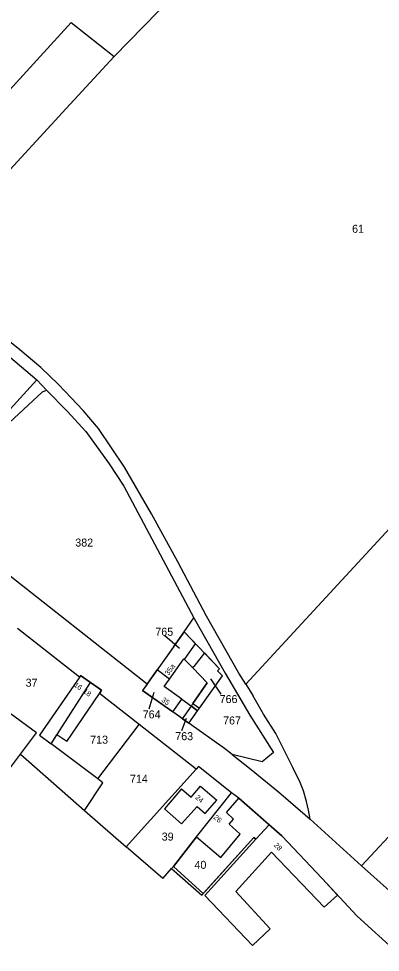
# Model space of a CAD drawing. Extents: x 191922 to 199923, y 328959 to 333350.
# Drawn here: x 193025.4 to 193147.3, y 331727.1 to 332042 of the extents above; entities that cross this region are included whole.
import ezdxf

# ---------------------------------------------------------------- set-up
doc = ezdxf.new("R2010")
doc.units = 0
for name, color, linetype in [('bouwvlak', 7, 'Continuous'), ('enkelbestemming', 7, 'Continuous'), ('Level 6', 7, 'Continuous'), ('maatvoering - maximum aantal wooneenheden', 7, 'Continuous'), ('recreatiewoning', 7, 'Continuous')]:
    doc.layers.add(name, color=color, linetype=linetype)

msp = doc.modelspace()

# ---------------------------------------------------------------- linework, layer by layer
at = {"layer": 'bouwvlak'}
for p, q in [((193074.61, 331833.94), (193079.62, 331829.67)), ((193093.6, 331814.21), (193090.21, 331819.34)), ((193069.33, 331809.28), (193071.05, 331814.85)), ((193080.42, 331801.91), (193081.93, 331806.15))]:
    msp.add_line(p, q, dxfattribs=at)
at = {"layer": 'Level 6'}
for p, q in [((193025.79, 331930.29), (193019.98, 331935.01)), ((193032.89, 331924.39), (193025.79, 331930.29)), ((193038.68, 331918.78), (193032.89, 331924.39)), ((193020.28, 331907.86), (193031.49, 331920.17)), ((193031.49, 331920.17), (193034.94, 331916.58)), ((193041.12, 331916.27), (193038.68, 331918.78)), ((193101.93, 331817.62), (193194.02, 331917.38)), ((193033.31, 331916.02), (193020.76, 331904.35)), ((193034.1, 331916.4), (193033.31, 331916.02)), ((193034.94, 331916.58), (193034.1, 331916.4)), ((193047.17, 331909.82), (193041.12, 331916.27)), ((193052.27, 331903.78), (193047.17, 331909.82)), ((193061.1, 331890.8), (193052.27, 331903.78)), ((193070.21, 331874.99), (193061.1, 331890.8)), ((193068.74, 331817.61), (192993.07, 331877.18)), ((193079.03, 331858.82), (193070.21, 331874.99)), ((193088.74, 331840.52), (193079.03, 331858.82)), ((193081.16, 331835.26), (193084.43, 331839.92)), ((193084.43, 331839.92), (193084.55, 331839.69)), ((193084.55, 331839.69), (193095.05, 331821.22)), ((193099.56, 331821.24), (193088.74, 331840.52)), ((193045.88, 331819.88), (193025.04, 331836.3)), ((193077.65, 331830.26), (193081.16, 331835.26)), ((193085.04, 331831.19), (193081.16, 331835.26)), ((193077.65, 331830.26), (193072.1, 331822.38)), ((193081.52, 331826.25), (193085.04, 331831.19)), ((193076.26, 331819.27), (193081.12, 331826.11)), ((193081.12, 331826.11), (193081.28, 331825.92)), ((193081.28, 331825.92), (193081.52, 331826.25)), ((193088, 331828.09), (193084.43, 331823.5)), ((193084.1, 331823.08), (193084.43, 331823.5)), ((193084.1, 331823.08), (193088.96, 331818)), ((193140.99, 331756.31), (193202.97, 331823.57)), ((193046.27, 331820.45), (193045.88, 331819.88)), ((193049.58, 331818.16), (193046.27, 331820.45)), ((193068.74, 331817.61), (193072.1, 331822.38)), ((193076.26, 331819.27), (193072.1, 331822.38)), ((193101.93, 331817.62), (193099.56, 331821.24)), ((193053.35, 331815.55), (193049.58, 331818.16)), ((193068.74, 331817.61), (193067.18, 331815.4)), ((193074.47, 331816.74), (193076.26, 331819.27)), ((193080.39, 331812.5), (193074.47, 331816.74)), ((193088.96, 331818), (193084.14, 331811.07)), ((193101.93, 331817.62), (193104.36, 331813.76)), ((193052.62, 331814.47), (193053.35, 331815.55)), ((193066.05, 331803.95), (193052.62, 331814.47)), ((193067.18, 331815.4), (193077.35, 331808.18)), ((193107.94, 331807.48), (193104.36, 331813.76)), ((193077.35, 331808.18), (193080.39, 331812.5)), ((193080.59, 331805.9), (193083.65, 331810.2)), ((193085.73, 331808.59), (193083.65, 331810.2)), ((193080.59, 331805.9), (193077.35, 331808.18)), ((193082.71, 331804.36), (193085.73, 331808.59)), ((193112.12, 331800.93), (193107.94, 331807.48)), ((193052.1, 331785.6), (193066.05, 331803.95)), ((193085.2, 331788.89), (193066.05, 331803.95)), ((193080.59, 331805.9), (193082.71, 331804.36)), ((193115.21, 331794.65), (193112.12, 331800.93)), ((193117.8, 331789.48), (193115.21, 331794.65)), ((192989.88, 331746), (193025.99, 331793.94)), ((193025.99, 331793.94), (193047.56, 331774.93)), ((193107.44, 331791.35), (193097.37, 331793.86)), ((193061.65, 331762.68), (193085.2, 331788.89)), ((193120.29, 331784.42), (193117.8, 331789.48)), ((193121.37, 331781.62), (193120.29, 331784.42)), ((193085.29, 331766.06), (193097.12, 331780.95)), ((193099.63, 331779.12), (193097.12, 331780.95)), ((193109.86, 331770.15), (193099.63, 331779.12)), ((193122.44, 331778.05), (193121.37, 331781.62)), ((193123.12, 331775.09), (193122.44, 331778.05)), ((193047.56, 331774.93), (193061.65, 331762.68)), ((193123.61, 331771.98), (193123.12, 331775.09)), ((193105.38, 331765.24), (193109.86, 331770.15)), ((193114.13, 331766.4), (193109.86, 331770.15)), ((193123.61, 331771.98), (193140.99, 331756.31)), ((193127.68, 331752.06), (193114.13, 331766.4)), ((193073.98, 331752), (193061.65, 331762.68)), ((193073.98, 331752), (193076.96, 331755.35)), ((193140.99, 331756.31), (193164.48, 331735.12)), ((193139.47, 331739.33), (193127.68, 331752.06)), ((193152.84, 331727.13), (193139.47, 331739.33))]:
    msp.add_line(p, q, dxfattribs=at)
for points in [[(193057.61, 332029.23), (193057.64, 332029.27), (193097.06, 332069.74)], [(192983.31, 332043.28), (193019.97, 332015.28), (193043.06, 332040.68), (193057.61, 332029.23)], [(192990.74, 331956.65), (193041.43, 332011.7), (193057.61, 332029.23)], [(193014.09, 331934.74), (193015.12, 331933.98), (193031.49, 331920.17)], [(193034.94, 331916.58), (193041.77, 331909.63), (193048, 331902.73), (193055.95, 331891.88), (193060.8, 331884.29), (193084.43, 331839.92)], [(193092.79, 331822.38), (193093.12, 331822.71), (193088, 331828.09)], [(193084.14, 331811.07), (193086.34, 331809.49), (193094.13, 331820.34), (193092.47, 331822.05), (193092.79, 331822.38)], [(193095.05, 331821.22), (193103.28, 331807.13), (193111.33, 331794.56), (193107.44, 331791.35)], [(193025.99, 331793.94), (193031.41, 331801.12), (193010.14, 331816.7)], [(193052.1, 331785.6), (193036.34, 331797.45), (193049.58, 331818.16)], [(193097.37, 331793.86), (193094.82, 331795.87), (193082.71, 331804.36)], [(193097.37, 331793.86), (193103.81, 331788.81), (193112.95, 331781.24), (193121.93, 331773.49), (193123.61, 331771.98)], [(193097.12, 331780.95), (193085.96, 331789.8), (193085.2, 331788.89)], [(193047.56, 331774.93), (193053.81, 331784.31), (193052.1, 331785.6)], [(193076.96, 331755.35), (193077.56, 331756.04), (193085.29, 331766.06)], [(193076.96, 331755.35), (193087.09, 331746.43), (193104.68, 331765.87), (193105.38, 331765.24)]]:
    msp.add_lwpolyline(points, dxfattribs=at)
at = {"layer": 'recreatiewoning'}
for p, q in [((193045.97, 331820.02), (193032.38, 331800.4)), ((193045.97, 331820.02), (193046.27, 331820.45)), ((193046.27, 331820.45), (193053.35, 331815.55)), ((193041.63, 331798.2), (193052.62, 331814.47)), ((193053.35, 331815.55), (193052.62, 331814.47)), ((193082.71, 331804.36), (193067.18, 331815.4)), ((193080.59, 331805.9), (193083.65, 331810.2)), ((193084.14, 331811.07), (193086.34, 331809.49)), ((193032.38, 331800.4), (193036.34, 331797.45)), ((193036.34, 331797.45), (193038.27, 331800.46)), ((193041.63, 331798.2), (193038.27, 331800.46)), ((193085.29, 331766.06), (193077.56, 331756.04)), ((193105.38, 331765.24), (193088.16, 331746.34)), ((193077.56, 331756.04), (193087.56, 331746.96))]:
    msp.add_line(p, q, dxfattribs=at)
for points in [[(193094.13, 331820.34), (193092.47, 331822.05), (193093.12, 331822.71), (193081.16, 331835.26), (193067.18, 331815.4)], [(193080.39, 331812.5), (193074.47, 331816.74), (193076.26, 331819.27), (193081.12, 331826.11)], [(193081.12, 331826.11), (193084.1, 331823.08), (193088.96, 331818)], [(193082.71, 331804.36), (193085.73, 331808.59), (193086.34, 331809.49), (193094.13, 331820.34)], [(193083.65, 331810.2), (193084.14, 331811.07), (193088.96, 331818)], [(193077.35, 331808.18), (193080.39, 331812.5), (193083.65, 331810.2), (193085.73, 331808.59)], [(193080.32, 331782.27), (193074.52, 331775.53), (193080.33, 331770.46), (193085.59, 331776.34), (193088.3, 331773.99), (193092.18, 331778.41)], [(193080.32, 331782.27), (193083.56, 331779.5), (193086.66, 331783.13), (193092.18, 331778.41)], [(193085.29, 331766.06), (193093.56, 331759.15), (193100.1, 331766.99), (193096.4, 331770.36), (193097.79, 331772.03), (193095.49, 331774.23), (193099.63, 331779.12)], [(193099.63, 331779.12), (193114.13, 331766.4), (193127.68, 331752.06), (193132.88, 331746.46)], [(193105.38, 331765.24), (193104.68, 331765.87), (193087.56, 331746.96)], [(193088.16, 331746.34), (193104.18, 331729.44), (193110.18, 331735.09), (193098.65, 331747.6), (193110.56, 331760.89), (193128.38, 331742.34), (193132.88, 331746.46)]]:
    msp.add_lwpolyline(points, dxfattribs=at)

# ---------------------------------------------------------------- texts
at = {"layer": 'enkelbestemming'}
for s, p in [('61', (193137.78, 331969.8)), ('382', (193044.48, 331863.97)), ('765', (193071.46, 331833.89)), ('37', (193027.74, 331816.71)), ('766', (193093.13, 331811.19)), ('764', (193067.2, 331806.02)), ('767', (193094.3, 331803.98)), ('763', (193078.17, 331798.68)), ('713', (193049.5, 331797.5)), ('714', (193062.9, 331784.31)), ('39', (193073.61, 331764.81)), ('40', (193084.65, 331755.28))]:
    msp.add_text(s, height=2.7, dxfattribs=at).set_placement(p)
at = {"layer": 'maatvoering - maximum aantal wooneenheden'}
for s, rotation, p in [('35a', 54.8623, (193075.93, 331820.36)), ('16', 325.3085, (193043.82, 331816.92)), ('18', 325.3085, (193046.91, 331814.78)), ('35', 324.5757, (193073.35, 331811.88)), ('24', 319.5044, (193084.76, 331779.1)), ('26', 319.8714, (193090.9, 331772.38)), ('28', 313.419, (193111.28, 331763.15))]:
    msp.add_text(s, height=1.75, rotation=rotation, dxfattribs=at).set_placement(p)

doc.saveas('drawing.dxf')
